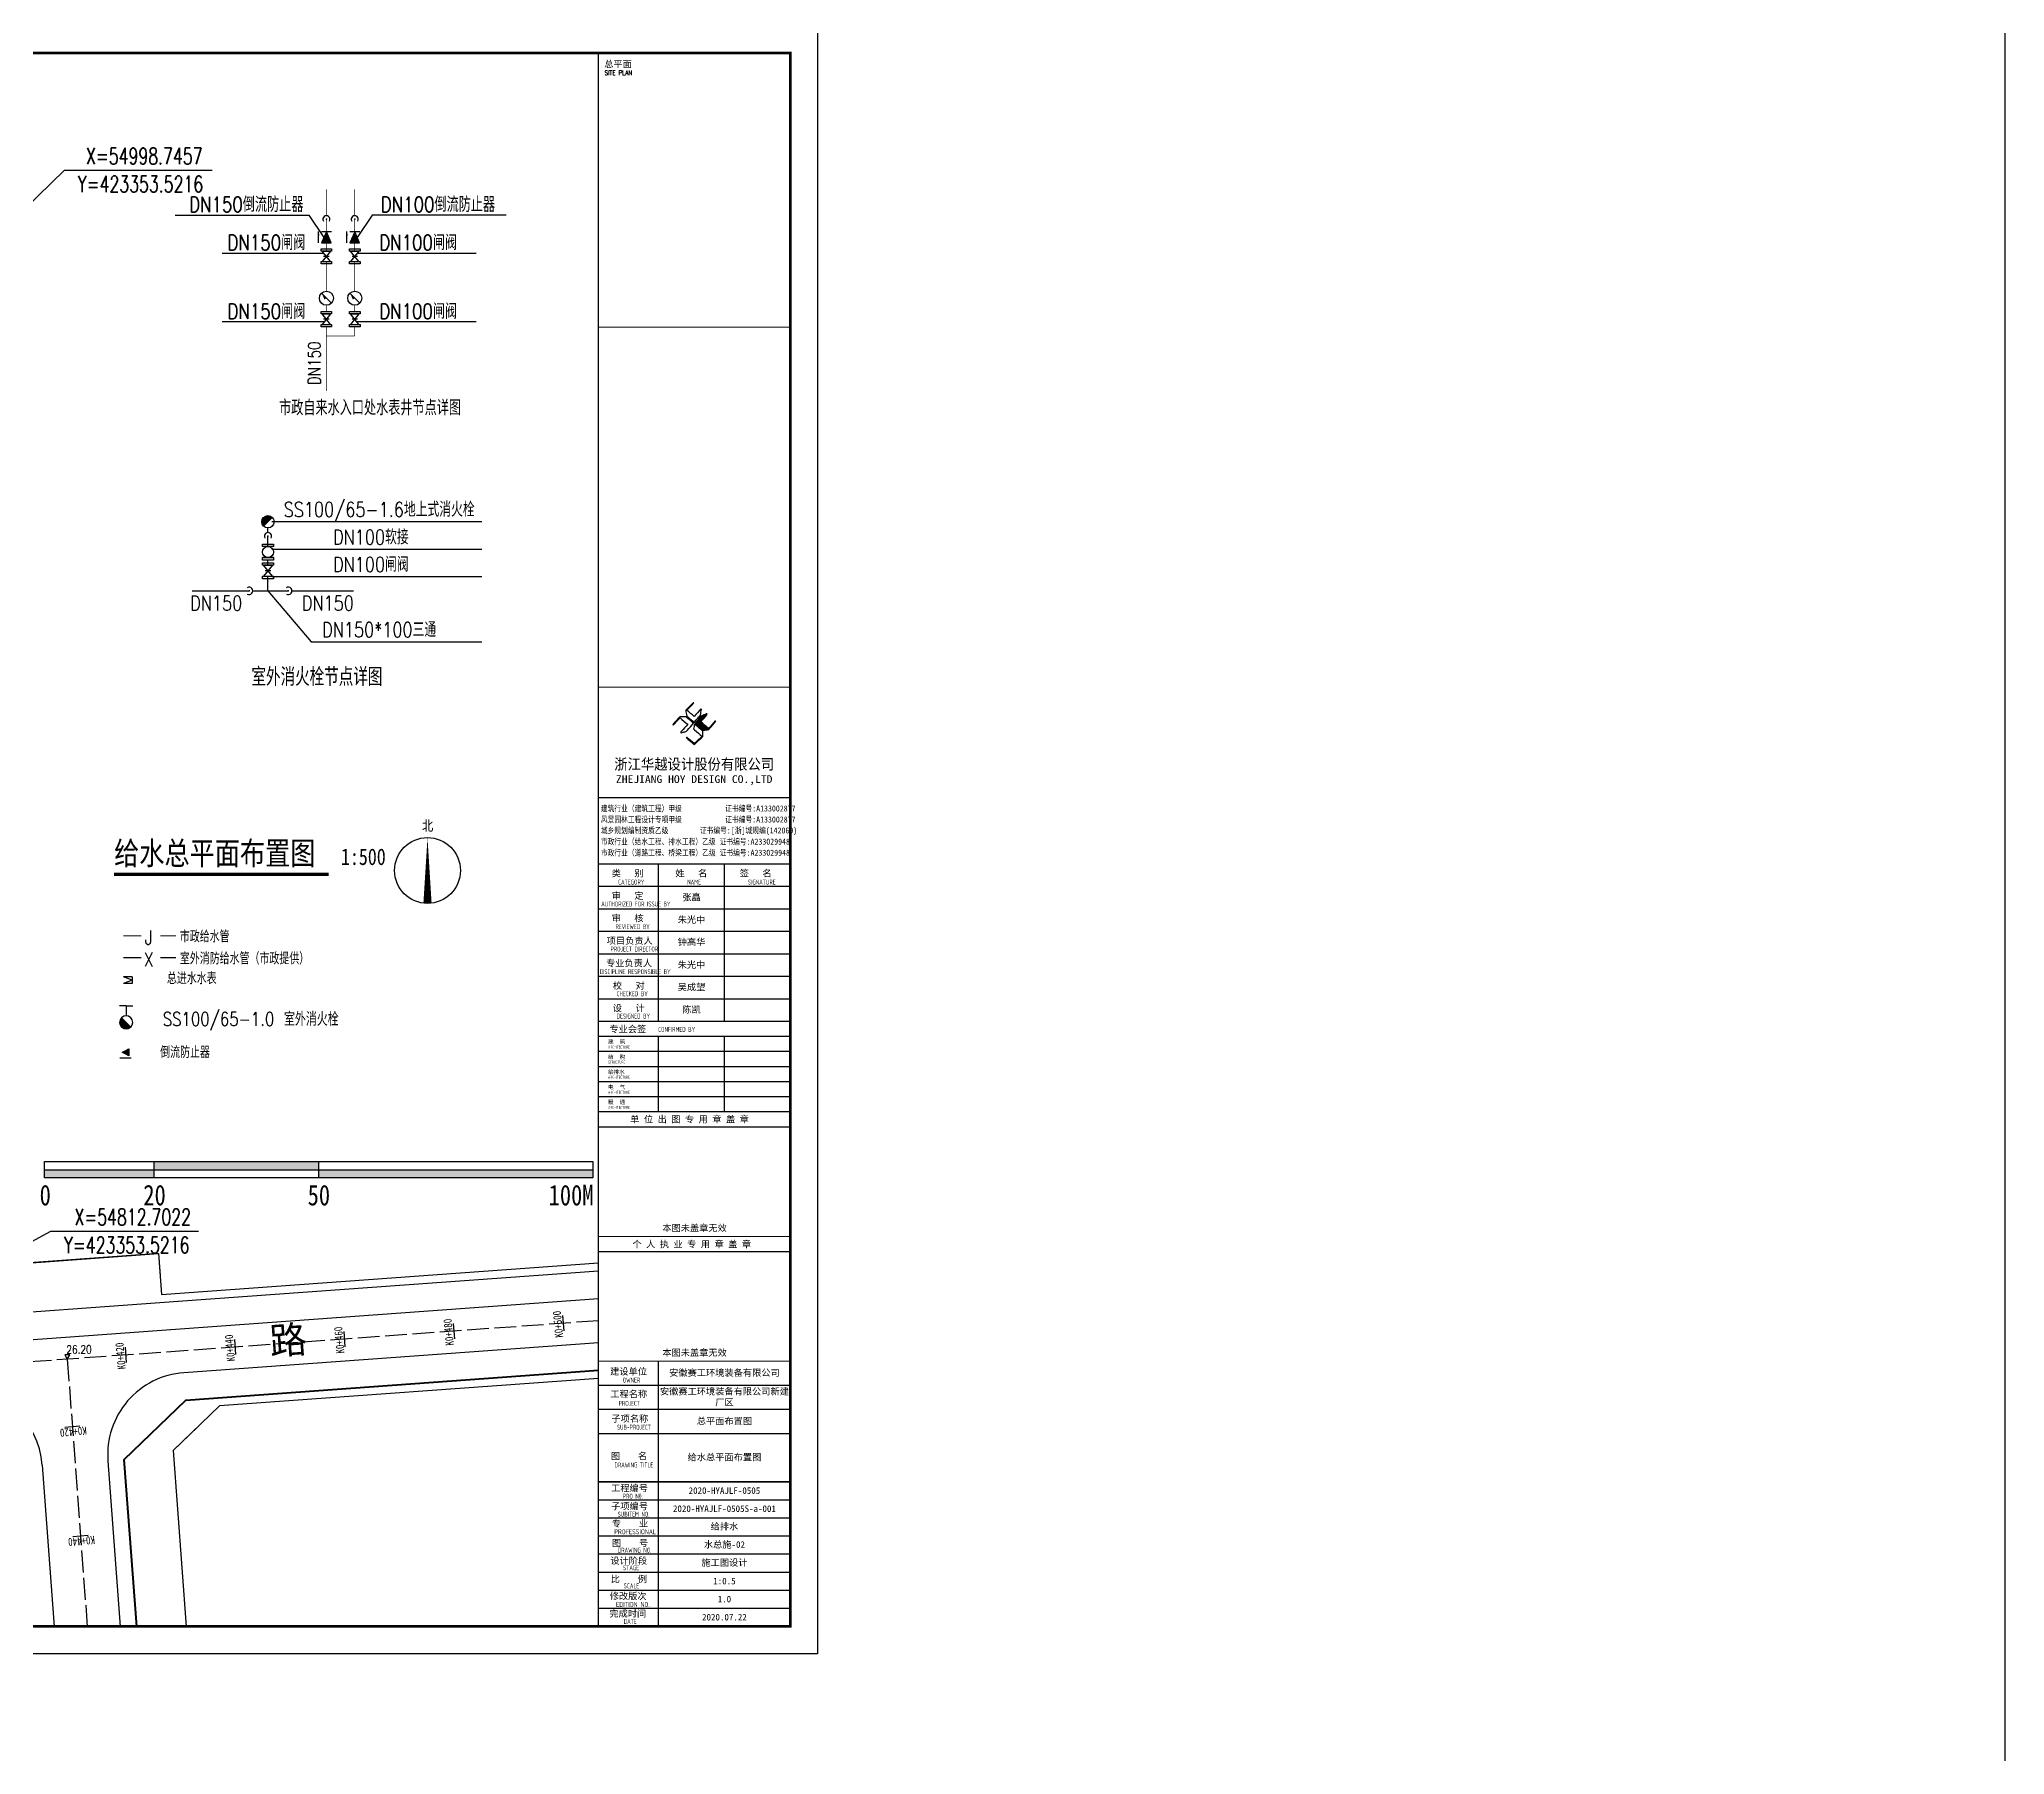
# Model space of a CAD drawing. Header units: millimetres. Extents: x 422266 to 846701, y 53777 to 109039.
# Drawn here: x 423363.2 to 423721.7, y 54723.6 to 55036.5 of the extents above; entities that cross this region are included whole.
import ezdxf
from ezdxf.enums import TextEntityAlignment as Align

# ---------------------------------------------------------------- set-up
doc = ezdxf.new("R2010")
doc.units = ezdxf.units.MM
doc.linetypes.add('CONTINOUS', pattern=[0])
doc.linetypes.add('X3', pattern=[5, 4, -1])
for name, color, linetype in [('0P-DIMENSION', 201, 'Continuous'), ('DIM_COOR', 171, 'Continuous'), ('DIM_SYMB', 171, 'Continuous'), ('DN_G', 4, 'Continuous'), ('EQ-室外', 32, 'Continuous'), ('GL_DIM', 3, 'Continuous'), ('PIPE-消防', 1, 'Continuous'), ('PIPE-给水', 3, 'Continuous'), ('PUB_TEXT', 7, 'Continuous'), ('PUB_TITLE', 4, 'Continuous'), ('TK', 4, 'Continuous'), ('TWT_TEXT', 7, 'Continuous'), ('VALVE_消防', 7, 'Continuous'), ('WP_F', 1, 'Continuous'), ('WP_F_PJ', 7, 'Continuous'), ('WP_G', 6, 'Continuous'), ('WP_G_PJ', 7, 'Continuous'), ('建设布局', 7, 'Continuous'), ('给水', 3, 'Continuous'), ('规划110kV线路', 255, 'Continuous'), ('路名', 7, 'Continuous'), ('道路网', 7, 'Continuous'), ('高程设计数据', 7, 'Continuous')]:
    doc.layers.add(name, color=color, linetype=linetype)
doc.styles.add('-宋体', font='', dxfattribs={"width": 0.8})
doc.styles.add('_HZTXT', font='TXT', dxfattribs={"width": 0.8, "bigfont": 'HZTXT'})
doc.styles.add('_TCH_DIM', font='SIMPLEX', dxfattribs={"bigfont": 'GBCBIG'})
doc.styles.add('_TWT_DIM', font='SIMPLEX', dxfattribs={"width": 0.8, "height": 3.5, "bigfont": 'HZTXT'})
doc.styles.add('DIM_FONT', font='SIMPLEX', dxfattribs={"width": 0.7, "bigfont": 'GBCBIG'})
doc.styles.add('HT', font='simhei.ttf', dxfattribs={"width": 0.8})
doc.styles.add('HZ', font='rs.shx', dxfattribs={"width": 0.8, "bigfont": 'hztxt.shx'})
doc.styles.add('ROMANS', font='ROMANS.shx', dxfattribs={"width": 0.8})
doc.styles.get("Standard").update_dxf_attribs({"font": 'txt', "bigfont": 'gbcbig.shx'})
doc.styles.add('TSSD_REIN', font='tssdeng.shx', dxfattribs={"width": 0.7, "bigfont": 'tssdchn.shx'})
doc.styles.add('图签宋体', font='', dxfattribs={"height": 300})
doc.styles.add('图签黑体', font='simhei.ttf', dxfattribs={"height": 550})
doc.styles.add('等线体', font='simhei.ttf')
doc.styles.get('-宋体').set_extended_font_data('SimSun')
doc.styles.get('图签宋体').set_extended_font_data('NSimSun')

# ---------------------------------------------------------------- blocks, each defined once
blk = doc.blocks.new('A$C7F6F64A1')
h = blk.add_hatch(color=256)
h.paths.add_polyline_path([(20.95, 7.35), (0.95, 7.35), (0.95, 5.85), (20.95, 5.85)])
h.paths.add_polyline_path([(50.95, 8.85), (20.95, 8.85), (20.95, 7.35), (50.95, 7.35)])
h.paths.add_polyline_path([(100.95, 7.35), (50.95, 7.35), (50.95, 5.85), (100.95, 5.85)])
for p, q in [((0.95, 5.85), (0.95, 8.85)), ((0.95, 7.35), (100.95, 7.35)), ((20.95, 5.85), (20.95, 8.85)), ((50.95, 5.85), (50.95, 8.85))]:
    blk.add_line(p, q)
blk.add_lwpolyline([(0.95, 8.85), (100.95, 8.85), (100.95, 5.85), (0.95, 5.85)], close=True)
at = {"layer": 'PUB_TEXT', "style": 'HT', "width": 0.8}
for s, height, p in [('0', 3.76, (0.04, 0.85)), ('20', 3.755, (18.96, 0.85)), ('50', 3.755, (48.93, 0.85)), ('100M', 3.755, (92.89, 0.85))]:
    blk.add_text(s, height=height, dxfattribs=at).set_placement(p)
blk = doc.blocks.new('$JIEG1')
at = {"color": 0, "linetype": 'Continuous'}
blk.add_arc((0, 0), 0.5, 59.6885, 300.3115, dxfattribs=at)
at = {"color": 0}
blk.add_point((0, 0), dxfattribs=at)
blk = doc.blocks.new('$FL')
for p, q in [((-0.5, -0.5), (-0.5, 0.5)), ((-0.5, 0.5), (0.5, 0.5)), ((0.5, 0.5), (0.5, -0.5)), ((0.5, -0.5), (-0.5, -0.5))]:
    blk.add_line(p, q)
blk = doc.blocks.new('$VA028_1')
for p, q in [((-0.49, -0.52), (-0.49, 0.48)), ((0.5, -0.52), (0.5, 0.48))]:
    blk.add_line(p, q)
blk.add_circle((0, 0), 0.5)
at = {"style": 'HZ', "width": 0.7, "flags": 1}
for tag in ['UNIT', 'WHAT', 'SPEC']:
    blk.add_attdef(tag, (0, 0), '', height=0.001, dxfattribs=at)
blk = doc.blocks.new('$VA003_1')
blk.add_line((0, -0.26), (0, 0.26))
blk.add_lwpolyline([(-0.5, 0.4), (-0.5, -0.4), (0.5, 0.4), (0.5, -0.4)], close=True)
at = {"width": 0.7, "flags": 1}
for tag in ['UNIT', 'WHAT', 'SPEC']:
    blk.add_attdef(tag, (0, 0), '', height=0.001, dxfattribs=at)
blk = doc.blocks.new('$QC001_2')
blk.add_line((-141, 59), (141, 341))
at = {"const_width": 200}
blk.add_lwpolyline([(71, 271, 0.668179), (-100, 200, 0.198912), (-71, 129, 1)], format="xyb", dxfattribs=at)
blk.add_circle((0, 200), 200)
at = {"style": 'HZ', "flags": 1}
for tag in ['UNIT', 'WHAT', 'SPEC']:
    blk.add_attdef(tag, (0, 0), '', height=0.0008, dxfattribs=at)
blk = doc.blocks.new('13124')
at = {"layer": 'DN_G', "elevation": 207178.02}
for points in [[(441606.53, 3384330.34), (441614.84, 3384330.34), (441650.9, 3384330.34)], [(441606.53, 3384324.5), (441614.84, 3384324.5), (441650.9, 3384324.5)], [(441606.53, 3384318.73), (441614.84, 3384318.73), (441650.9, 3384318.73)], [(441605.73, 3384315.73), (441614.84, 3384304.94), (441650.9, 3384304.94)]]:
    blk.add_lwpolyline(points, dxfattribs=at)
at = {"layer": 'WP_G'}
for p, q in [((441605.73, 3384328.05, 207178.02), (441605.73, 3384329.04, 207178.02)), ((441605.73, 3384325.09, 207178.02), (441605.73, 3384327.27, 207178.02)), ((441605.73, 3384321.13, 207178.02), (441605.73, 3384322.23, 207178.02)), ((441605.73, 3384315.73, 207178.02), (441605.73, 3384318.8, 207178.02)), ((441589.72, 3384315.73, 207178.02), (441601.76, 3384315.73, 207178.02)), ((441602.54, 3384315.73, 207178.02), (441605.73, 3384315.73, 207178.02)), ((441605.73, 3384315.73, 207178.02), (441610.02, 3384315.73, 207178.02)), ((441610.8, 3384315.73, 207178.02), (441623.77, 3384315.73, 207178.02))]:
    blk.add_line(p, q, dxfattribs=at)
at = {"layer": 'WP_F_PJ', "xscale": 0.006481481567844749, "yscale": 0.006481481567844749, "zscale": 0.006481481567844749}
blk.add_blockref('$QC001_2', (441605.73, 3384329.04, 207178.02), dxfattribs=at)
at = {"layer": 'WP_G', "color": 7}
for p, xscale, yscale, zscale, rotation in [((441605.73, 3384327.27, 207178.02), 1.555555555852233, 1.555555555852233, 1.555555555852233, 270), ((441601.76, 3384315.73, 207178.02), 1.555555555518642, 1.555555555518642, 1.555555555518642, 180), ((441610.02, 3384315.73, 207178.02), 1.555555555518642, 1.555555555518642, 1.555555555518642, 180)]:
    blk.add_blockref('$JIEG1', p, dxfattribs=dict(at, xscale=xscale, yscale=yscale, zscale=zscale, rotation=rotation))
at = {"layer": 'WP_G_PJ', "yscale": 2.333333333333345}
for name, p, xscale, zscale, rotation in [('$FL', (441605.73, 3384325.34, 207178.02), 0.5185185192108155, 0.5185185192108155, 90), ('$VA028_1', (441605.73, 3384323.92, 207178.02), 2.333333333333345, 2.333333333333345, 90), ('$FL', (441605.73, 3384322.49, 207178.02), 0.5185185192108155, 0.5185185192108155, 270), ('$FL', (441605.73, 3384321.39, 207178.02), 0.5185185192108155, 0.5185185192108155, 90), ('$VA003_1', (441605.73, 3384319.97, 207178.02), 2.333333333333345, 2.333333333333345, 90), ('$FL', (441605.73, 3384318.54, 207178.02), 0.5185185192108155, 0.5185185192108155, 270)]:
    blk.add_blockref(name, p, dxfattribs=dict(at, xscale=xscale, zscale=zscale, rotation=rotation))
at = {"layer": 'DN_G', "style": '_HZTXT', "width": 0.8}
for s, height, p in [('SS100/65-1.6地上式消火栓', 3.1111, (441629.2, 3384331.37, 207178.02)), ('DN100软接', 3.111, (441627.44, 3384325.53, 207178.02)), ('DN100闸阀', 3.111, (441627.44, 3384319.76, 207178.02)), ('DN150*100三通', 3.1111, (441629.2, 3384305.98, 207178.02))]:
    blk.add_text(s, height=height, dxfattribs=at).set_placement(p, align=Align.CENTER)
for p in [(441594.81, 3384313.14, 207178.02), (441618.36, 3384313.14, 207178.02)]:
    blk.add_text('DN150', height=3.111, dxfattribs=at).set_placement(p, align=Align.MIDDLE)
at = {"layer": 'TWT_TEXT', "linetype": 'Continuous', "style": '_TWT_DIM', "width": 0.8}
blk.add_text('室外消火栓节点详图', height=3.84, dxfattribs=at).set_placement((441602.24, 3384295.65, 207385.41))
blk = doc.blocks.new('$QC035_1')
blk.add_line((-93, -93), (93, 93))
blk.add_lwpolyline([(93, 93, 0, 50, 0), (-13, 22, 50, 50, 0)], format="xyseb")
blk.add_circle((0, 0), 150)
at = {"style": 'HZ', "flags": 1}
for tag in ['UNIT', 'WHAT', 'SPEC']:
    blk.add_attdef(tag, (0, 0), '', height=0.001, dxfattribs=at)
blk = doc.blocks.new('$VALVE$00000656')
for p, q in [((-113, 110), (-113, -100)), ((118, -164), (-119, -164))]:
    blk.add_line(p, q)
blk.add_lwpolyline([(119, 5, 203, 0, 0), (-113, 5, 0, 0, 0)], format="xyseb")
blk.add_lwpolyline([(119, 107), (-113, 5), (119, -97)], close=True)
for p in [(-113, 5), (119, 5)]:
    blk.add_point(p)
blk.add_solid([(-44, -164), (-44, -139), (-119, -164)])
blk = doc.blocks.new('131445')
at = {"linetype": 'Continuous', "ltscale": 2000}
for p, q in [((441693.64, 3384340.15, 207178.02), (441697.44, 3384334.55)), ((441709.65, 3384340.15, 207178.02), (441705.85, 3384334.55))]:
    blk.add_line(p, q, dxfattribs=at)
at = {"layer": 'DN_G', "elevation": 207178.02}
for points in [[(441659.71, 3384340.15), (441693.64, 3384340.15)], [(441743.59, 3384340.15), (441709.65, 3384340.15)], [(441697.51, 3384330.5), (441671.63, 3384330.5)], [(441735.96, 3384330.5), (441705.85, 3384330.5)], [(441697.51, 3384313.17), (441671.63, 3384313.17)], [(441735.96, 3384313.17), (441705.79, 3384313.17)]]:
    blk.add_lwpolyline(points, dxfattribs=at)
at = {"layer": 'PIPE-消防', "linetype": 'Continuous', "ltscale": 10, "const_width": 0.175}
for points in [[(441698.05, 3384340.04), (441698.05, 3384346.73)], [(441705.24, 3384340.04), (441705.24, 3384346.73)], [(441698.05, 3384336.01), (441698.05, 3384339.15)], [(441705.24, 3384331.08), (441705.24, 3384339.15)], [(441698.05, 3384331.08), (441698.05, 3384333.16)], [(441698.05, 3384320.92), (441698.05, 3384328.41)], [(441705.24, 3384320.92), (441705.24, 3384328.41)], [(441698.05, 3384315.77), (441698.05, 3384317.37)], [(441705.24, 3384315.77), (441705.24, 3384317.37)], [(441698.05, 3384295.62), (441698.05, 3384311.92)], [(441705.24, 3384309.55), (441698.05, 3384309.55)], [(441705.24, 3384309.55), (441705.24, 3384311.92)]]:
    blk.add_lwpolyline(points, dxfattribs=at)
at = {"layer": 'VALVE_消防', "linetype": 'Continuous', "xscale": 0.012, "yscale": 0.012, "zscale": 0.012, "rotation": 270}
for p in [(441697.99, 3384334.58), (441705.18, 3384334.58)]:
    blk.add_blockref('$VALVE$00000656', p, dxfattribs=at)
at = {"layer": 'WP_F', "color": 7, "xscale": 1.777777778116862, "yscale": 1.777777778116862, "zscale": 1.777777778116862, "rotation": 270}
for p in [(441698.05, 3384339.15, 207178.02), (441705.24, 3384339.15, 207178.02)]:
    blk.add_blockref('$JIEG1', p, dxfattribs=at)
at = {"layer": 'WP_F_PJ', "yscale": 2.666666666666667}
for name, p, xscale, zscale, rotation in [('$FL', (441698.05, 3384331.38, 207178.02), 0.5925925933837891, 0.5925925933837891, 89.99999999999999), ('$VA003_1', (441698.05, 3384329.75, 207178.02), 2.666666666666667, 2.666666666666667, 89.99999999999999), ('$FL', (441705.24, 3384331.38, 207178.02), 0.5925925933837891, 0.5925925933837891, 89.99999999999999), ('$VA003_1', (441705.24, 3384329.75, 207178.02), 2.666666666666667, 2.666666666666667, 89.99999999999999), ('$FL', (441698.05, 3384328.12, 207178.02), 0.5925925933837891, 0.5925925933837891, 270), ('$FL', (441705.24, 3384328.12, 207178.02), 0.5925925933837891, 0.5925925933837891, 270), ('$FL', (441698.05, 3384315.48, 207178.02), 0.5925925933837891, 0.5925925933837891, 89.99999999999999), ('$VA003_1', (441698.05, 3384313.85, 207178.02), 2.666666666666667, 2.666666666666667, 89.99999999999999), ('$FL', (441705.24, 3384315.48, 207178.02), 0.5925925933837891, 0.5925925933837891, 89.99999999999999), ('$VA003_1', (441705.24, 3384313.85, 207178.02), 2.666666666666667, 2.666666666666667, 89.99999999999999), ('$FL', (441698.05, 3384312.22, 207178.02), 0.5925925933837891, 0.5925925933837891, 270), ('$FL', (441705.24, 3384312.22, 207178.02), 0.5925925933837891, 0.5925925933837891, 270)]:
    blk.add_blockref(name, p, dxfattribs=dict(at, xscale=xscale, zscale=zscale, rotation=rotation))
at = {"layer": 'WP_G_PJ', "xscale": 0.01185185038248698, "yscale": 0.01185185038248698, "zscale": 0.01185185038248698, "rotation": 89.99999999999999}
for p in [(441698.05, 3384319.14, 207178.02), (441705.24, 3384319.14, 207178.02)]:
    blk.add_blockref('$QC035_1', p, dxfattribs=at)
at = {"layer": 'DN_G', "style": '_HZTXT', "width": 0.8}
blk.add_text('DN150', height=3.111, rotation=90, dxfattribs=at).set_placement((441695, 3384302.67, 207178.02), align=Align.MIDDLE)
at = {"layer": 'TWT_TEXT', "linetype": 'Continuous', "style": '_TWT_DIM', "width": 0.8}
for s, p in [('DN150倒流防止器', (441677.77, 3384340.97, 207178.02)), ('DN100倒流防止器', (441726.32, 3384340.97, 207178.02)), ('DN150闸阀', (441682.87, 3384331.32, 207178.02)), ('DN100闸阀', (441721.31, 3384331.32, 207178.02)), ('DN150闸阀', (441682.87, 3384313.9, 207178.02)), ('DN100闸阀', (441721.31, 3384313.9, 207178.02))]:
    blk.add_text(s, height=3.84, dxfattribs=at).set_placement(p, align=Align.CENTER)
blk.add_text('市政自来水入口处水表井节点详图', height=3.84, dxfattribs=at).set_placement((441686.07, 3384289.49, 207385.41))
blk = doc.blocks.new('$TwtSys$00000317')
blk.add_hatch(color=256).paths.add_polyline_path([(-92, 92, 1), (92, -92)])
for p, q in [((0, 331), (-130, 331)), ((92, -92), (-92, 92)), ((0, 331), (0, 131)), ((0, 331), (130, 331))]:
    blk.add_line(p, q)
for start, end in [(135, 315), (315, 135)]:
    blk.add_arc((0, 0), 131, start, end)
blk = doc.blocks.new('A$C053D6479')
at = {"layer": 'PUB_TITLE'}
h = blk.add_hatch(color=256, dxfattribs=at)
h.dxf.hatch_style = 1
edge = h.paths.add_edge_path()
edge.add_spline(control_points=[(1310, 579), (1216, 662), (1118, 742), (1026, 827)], knot_values=[14, 14, 14, 14, 15, 15, 15, 15], degree=3, periodic=0)
edge.add_spline(control_points=[(1026, 827), (1105, 920), (1188, 1008), (1266, 1102)], knot_values=[13, 13, 13, 13, 14, 14, 14, 14], degree=3, periodic=0)
edge.add_spline(control_points=[(1266, 1102), (1258, 1111), (1249, 1119), (1239, 1116)], knot_values=[12, 12, 12, 12, 13, 13, 13, 13], degree=3, periodic=0)
edge.add_spline(control_points=[(1239, 1116), (1210, 1107), (1179, 1092), (1144, 1077)], knot_values=[11, 11, 11, 11, 12, 12, 12, 12], degree=3, periodic=0)
edge.add_spline(control_points=[(1144, 1077), (1109, 1063), (1069, 1053), (1047, 1038)], knot_values=[10, 10, 10, 10, 11, 11, 11, 11], degree=3, periodic=0)
edge.add_spline(control_points=[(1047, 1038), (1028, 1026), (1007, 992), (991, 972)], knot_values=[9, 9, 9, 9, 10, 10, 10, 10], degree=3, periodic=0)
edge.add_spline(control_points=[(991, 972), (942, 913), (899, 868), (849, 810)], knot_values=[8, 8, 8, 8, 9, 9, 9, 9], degree=3, periodic=0)
edge.add_spline(control_points=[(849, 810), (842, 801), (822, 776), (822, 775)], knot_values=[7, 7, 7, 7, 8, 8, 8, 8], degree=3, periodic=0)
edge.add_spline(control_points=[(822, 775), (823, 771), (848, 752), (859, 744)], knot_values=[6, 6, 6, 6, 7, 7, 7, 7], degree=3, periodic=0)
edge.add_spline(control_points=[(859, 744), (949, 670), (1035, 592), (1122, 521)], knot_values=[5, 5, 5, 5, 6, 6, 6, 6], degree=3, periodic=0)
edge.add_spline(control_points=[(1122, 521), (1153, 527), (1185, 530), (1217, 533)], knot_values=[4, 4, 4, 4, 5, 5, 5, 5], degree=3, periodic=0)
edge.add_spline(control_points=[(1217, 533), (1246, 535), (1293, 532), (1316, 542)], knot_values=[3, 3, 3, 3, 4, 4, 4, 4], degree=3, periodic=0)
edge.add_spline(control_points=[(1316, 542), (1327, 547), (1338, 565), (1349, 579)], knot_values=[2, 2, 2, 2, 3, 3, 3, 3], degree=3, periodic=0)
edge.add_spline(control_points=[(1349, 579), (1423, 670), (1507, 759), (1572, 848)], knot_values=[1, 1, 1, 1, 2, 2, 2, 2], degree=3, periodic=0)
edge.add_spline(control_points=[(1572, 848), (1564, 852), (1561, 861), (1551, 862)], knot_values=[0, 0, 0, 0, 1, 1, 1, 1], degree=3, periodic=0)
edge.add_spline(control_points=[(1551, 862), (1469, 769), (1393, 671), (1310, 579)], knot_values=[15, 15, 15, 15, 16, 16, 16, 16], degree=3, periodic=0)
at = {"layer": 'TK'}
for points, knots in [([(1031, 1298), (1066, 1286), (1054, 1262), (1045, 1224), (1036, 1188), (1031, 1158), (1024, 1121), (1020, 1104), (1017, 1085), (1012, 1071), (1004, 1052), (976, 1026), (956, 1003), (906, 946), (866, 899), (814, 839), (806, 829), (789, 806), (787, 806), (777, 804), (728, 856), (719, 864), (651, 922), (580, 978), (514, 1036), (509, 1106), (488, 1176), (479, 1247), (570, 1343), (663, 1436), (758, 1526), (764, 1523), (768, 1518), (774, 1515), (693, 1422), (599, 1343), (520, 1249), (607, 1171), (698, 1096), (789, 1021), (874, 1109), (950, 1206), (1031, 1298)], [0, 0, 0, 0, 1, 1, 1, 2, 2, 2, 3, 3, 3, 4, 4, 4, 5, 5, 5, 6, 6, 6, 7, 7, 7, 8, 8, 8, 9, 9, 9, 10, 10, 10, 11, 11, 11, 12, 12, 12, 13, 13, 13, 14, 14, 14, 14]), ([(555, 949), (624, 891), (699, 833), (760, 773), (689, 691), (614, 604), (539, 517), (529, 505), (516, 487), (506, 482), (492, 475), (469, 472), (452, 467), (416, 456), (383, 448), (342, 438), (323, 433), (297, 422), (293, 440), (291, 452), (313, 470), (322, 480), (400, 566), (477, 652), (553, 736), (460, 815), (366, 894), (270, 970), (183, 883), (101, 791), (16, 703), (-18, 714), (9, 735), (28, 755), (103, 838), (192, 930), (266, 1005), (319, 1009), (387, 1005), (442, 1007), (456, 1008), (472, 1011), (485, 1007), (507, 1000), (534, 967), (555, 949)], [0, 0, 0, 0, 1, 1, 1, 2, 2, 2, 3, 3, 3, 4, 4, 4, 5, 5, 5, 6, 6, 6, 7, 7, 7, 8, 8, 8, 9, 9, 9, 10, 10, 10, 11, 11, 11, 12, 12, 12, 13, 13, 13, 14, 14, 14, 15, 15, 15, 15]), ([(1097, 490), (1100, 425), (1106, 361), (1107, 294), (1018, 207), (925, 121), (830, 33), (818, 21), (800, 0), (787, 0), (768, -1), (725, 49), (712, 60), (662, 103), (616, 143), (568, 186), (545, 207), (518, 224), (499, 250), (501, 259), (511, 261), (516, 267), (609, 192), (696, 111), (785, 33), (883, 118), (977, 208), (1070, 298), (992, 373), (892, 456), (803, 534), (791, 544), (768, 561), (766, 569), (761, 588), (776, 634), (780, 655), (785, 690), (788, 721), (795, 746), (897, 661), (998, 576), (1097, 490)], [0, 0, 0, 0, 1, 1, 1, 2, 2, 2, 3, 3, 3, 4, 4, 4, 5, 5, 5, 6, 6, 6, 7, 7, 7, 8, 8, 8, 9, 9, 9, 10, 10, 10, 11, 11, 11, 12, 12, 12, 13, 13, 13, 14, 14, 14, 14]), ([(1551, 862), (1561, 861), (1564, 852), (1572, 848), (1507, 759), (1423, 670), (1349, 579), (1338, 565), (1327, 547), (1316, 542), (1293, 532), (1246, 535), (1217, 533), (1185, 530), (1153, 527), (1122, 521), (1035, 592), (949, 670), (859, 744), (848, 752), (823, 771), (822, 775), (822, 776), (842, 801), (849, 810), (899, 868), (942, 913), (991, 972), (1007, 992), (1028, 1026), (1047, 1038), (1069, 1053), (1109, 1063), (1144, 1077), (1179, 1092), (1210, 1107), (1239, 1116), (1249, 1119), (1258, 1111), (1266, 1102), (1188, 1008), (1105, 920), (1026, 827), (1118, 742), (1216, 662), (1310, 579), (1393, 671), (1469, 769), (1551, 862)], [0, 0, 0, 0, 1, 1, 1, 2, 2, 2, 3, 3, 3, 4, 4, 4, 5, 5, 5, 6, 6, 6, 7, 7, 7, 8, 8, 8, 9, 9, 9, 10, 10, 10, 11, 11, 11, 12, 12, 12, 13, 13, 13, 14, 14, 14, 15, 15, 15, 16, 16, 16, 16])]:
    blk.add_open_spline(points, degree=3, knots=knots, dxfattribs=at)
blk = doc.blocks.new('GeYuanFrame_26487070', base_point=(20.09, 4.53))
at = {"layer": 'PUB_TITLE'}
for points in [[(803.09, 235.33), (803.09, 292.73)], [(827.09, 235.33), (827.09, 292.73)], [(803.09, 202.33), (803.09, 229.83)], [(827.09, 202.33), (827.09, 229.83)], [(803.09, 14.53), (803.09, 111.33)]]:
    blk.add_lwpolyline(points, dxfattribs=at)
at = {"layer": 'TK'}
for p, q in [((781.09, 316.93), (851.09, 316.93)), ((781.09, 284.53), (851.09, 284.53)), ((781.09, 276.33), (851.09, 276.33)), ((781.09, 268.13), (851.09, 268.13)), ((781.09, 259.93), (851.09, 259.93)), ((781.09, 251.73), (851.09, 251.73)), ((781.09, 243.53), (851.09, 243.53)), ((781.09, 235.33), (851.09, 235.33)), ((781.09, 235.33), (851.09, 235.33)), ((781.09, 102.53), (851.09, 102.53)), ((781.09, 93.73), (851.09, 93.73)), ((781.09, 84.93), (803.09, 84.93)), ((781.09, 84.93), (851.09, 84.93)), ((781.09, 67.37), (851.09, 67.37)), ((781.09, 67.33), (851.09, 67.33)), ((781.09, 60.77), (851.09, 60.77)), ((781.09, 54.17), (851.09, 54.17)), ((781.09, 47.57), (851.09, 47.57)), ((781.09, 40.97), (851.09, 40.97)), ((781.09, 34.37), (851.09, 34.37)), ((781.09, 27.77), (851.09, 27.77)), ((781.09, 21.17), (851.09, 21.17)), ((781.09, 14.53), (851.09, 14.53))]:
    blk.add_line(p, q, dxfattribs=at)
blk.add_lwpolyline([(20.09, 4.53), (20.09, 598.53), (861.09, 598.53), (861.09, 4.53)], close=True, dxfattribs=at)
at = {"layer": 'TK', "const_width": 1}
blk.add_lwpolyline([(45.09, 588.53), (851.09, 588.53), (851.09, 14.53), (45.09, 14.53)], close=True, dxfattribs=at)
at = {"layer": 'TK'}
for points, const_width in [([(781.09, 588.53), (781.09, 14.53)], 0.4), ([(781.09, 488.5), (851.09, 488.5)], 0.35), ([(781.09, 357.14), (851.09, 357.14)], 0.35), ([(781.09, 292.73), (851.09, 292.73)], 0.35), ([(781.09, 292.73), (851.09, 292.73)], 0.35), ([(781.09, 235.33), (851.09, 235.33)], 0.35), ([(781.09, 202.33), (851.09, 202.33)], 0.35), ([(781.09, 156.83), (851.09, 156.83)], 0.35), ([(781.09, 111.33), (851.09, 111.33)], 0.35), ([(781.09, 67.37), (851.09, 67.37)], 0.35)]:
    blk.add_lwpolyline(points, dxfattribs=dict(at, const_width=const_width))
for points in [[(781.09, 292.73), (851.09, 292.73)], [(781.09, 235.33), (851.09, 235.33)], [(781.09, 229.83), (851.09, 229.83)], [(781.09, 224.33), (851.09, 224.33)], [(781.09, 218.83), (851.09, 218.83)], [(781.09, 213.33), (851.09, 213.33)], [(781.09, 207.83), (851.09, 207.83)], [(781.09, 202.33), (851.09, 202.33)], [(781.09, 196.83), (851.09, 196.83)], [(781.09, 151.33), (851.09, 151.33)]]:
    blk.add_lwpolyline(points, dxfattribs=at)
at = {"layer": 'PUB_TITLE', "xscale": 0.01000000000021828, "yscale": 0.01000000000021828, "zscale": 0.01}
blk.add_blockref('A$C053D6479', (808.19, 336.27), dxfattribs=at)
at = {"layer": 'TK', "style": '图签宋体'}
for s, height, p in [('总平面', 2.4, (783.23, 583.28)), ('类   别', 2.4, (785.97, 288.09)), ('姓   名', 2.4, (809.2, 288.09)), ('签   名', 2.4, (832.68, 288.09)), ('审   定', 2.4, (785.97, 279.89)), ('审   核', 2.4, (785.97, 271.69)), ('项目负责人', 2.4, (784.13, 263.49)), ('专业负责人', 2.4, (783.89, 255.29)), ('校   对', 2.4, (786.38, 247.09)), ('设   计', 2.4, (786.36, 238.89)), ('专业会签', 2.4, (785.12, 231.24)), ('结  构', 1.44, (784.61, 221.61)), ('建  筑', 1.44, (784.61, 227.11)), ('给排水', 1.44, (784.61, 216.11)), ('电  气', 1.44, (784.61, 210.61)), ('暖  通', 1.44, (784.61, 205.11)), ('单 位 出 图 专 用 章 盖 章', 2.4, (792.72, 198.35)), ('本图未盖章无效', 2.4, (804.43, 158.7)), ('个 人 执 业 专 用 章 盖 章', 2.4, (793.52, 152.77)), ('本图未盖章无效', 2.4, (804.43, 113.2)), ('建设单位', 2.4, (785.39, 106.33)), ('工程名称', 2.4, (785.47, 98.12)), ('子项名称', 2.4, (785.85, 89.14)), ('图    名', 2.4, (785.63, 75.5)), ('工程编号', 2.4, (785.77, 63.77)), ('子项编号', 2.4, (785.77, 57.19)), ('专    业', 2.4, (786.01, 50.88)), ('图    号', 2.4, (786.02, 43.77)), ('设计阶段', 2.4, (785.45, 37.32)), ('比    例', 2.4, (785.59, 30.63)), ('修改版次', 2.4, (785.24, 24.41)), ('完成时间', 2.4, (785.11, 18.02))]:
    blk.add_text(s, height=height, dxfattribs=at).set_placement(p)
at = {"layer": 'TK'}
for s, height, style, width, p in [('SITE PLAN', 1.697, 'ROMANS', 0.76, (783.35, 580.49)), ('建筑行业（建筑工程）甲级           证书编号:A133002877', 2.2, '-宋体', 0.8, (782, 311.83)), ('风景园林工程设计专项甲级           证书编号:A133002877', 2.2, '-宋体', 0.8, (782, 307.81)), ('城乡规划编制资质乙级        证书编号:[浙]城规编(142069)', 2.2, '-宋体', 0.8, (782, 303.82)), ('市政行业（给水工程、排水工程）乙级 证书编号:A233029948', 2.2, '-宋体', 0.8, (782, 299.74)), ('市政行业（道路工程、桥梁工程）乙级 证书编号:A233029948', 2.2, '-宋体', 0.8, (782, 295.69)), ('CATEGORY', 1.8, 'TSSD_REIN', 0.7, (788.32, 285.17)), ('NAME', 1.8, 'TSSD_REIN', 0.7, (813.51, 285.17)), ('SIGNATURE', 1.8, 'TSSD_REIN', 0.7, (835.66, 285.17)), ('AUTHORIZED FOR ISSUE BY', 1.8, 'TSSD_REIN', 0.7, (782.12, 277.17)), ('REVIEWED BY', 1.8, 'TSSD_REIN', 0.7, (787.36, 268.91)), ('PROJECT DIRECTOR', 1.8, 'TSSD_REIN', 0.7, (785.55, 260.74)), ('DISCIPLINE RESPONSIBLE BY', 1.8, 'TSSD_REIN', 0.7, (781.57, 252.48)), ('CHECKED BY', 1.8, 'TSSD_REIN', 0.7, (787.75, 244.44)), ('DESIGNED BY', 1.8, 'TSSD_REIN', 0.7, (787.76, 236.27)), ('CONFIRMED BY', 1.8, 'TSSD_REIN', 0.7, (802.94, 231.42)), ('ARCHITECTURE', 1.08, 'TSSD_REIN', 0.7, (784.65, 225.34)), ('STRUCTURE', 1.08, 'TSSD_REIN', 0.7, (784.65, 219.84)), ('ARCHITECTURE', 1.08, 'TSSD_REIN', 0.7, (784.65, 214.34)), ('ARCHITECTURE', 1.08, 'TSSD_REIN', 0.7, (784.65, 208.84)), ('ARCHITECTURE', 1.08, 'TSSD_REIN', 0.7, (784.65, 203.34)), ('OWNER', 1.8, 'TSSD_REIN', 0.7, (789.98, 103.48)), ('PROJECT', 1.8, 'TSSD_REIN', 0.7, (788.52, 95.02)), ('SUB-PROJECT', 1.8, 'TSSD_REIN', 0.7, (787.86, 86.3)), ('DRAWING TITLE', 1.8, 'TSSD_REIN', 0.7, (786.97, 72.53)), ('PRO N0.', 1.8, 'TSSD_REIN', 0.7, (790.01, 61.15)), ('SUBITEM NO.', 1.8, 'TSSD_REIN', 0.7, (788.15, 54.58)), ('PROFESSIONAL', 1.8, 'TSSD_REIN', 0.8, (786.88, 48.15)), ('DRAWING NO.', 1.8, 'TSSD_REIN', 0.7, (788.19, 41.45)), ('STAGE', 1.8, 'TSSD_REIN', 0.7, (790.09, 35.03)), ('SCALE', 1.8, 'TSSD_REIN', 0.7, (790.38, 28.42)), ('EDITION NO.', 1.8, 'TSSD_REIN', 0.8, (787.53, 21.64)), ('DATE', 1.8, 'TSSD_REIN', 0.7, (790.33, 15.45))]:
    blk.add_text(s, height=height, dxfattribs=dict(at, style=style, width=width)).set_placement(p)
for s, height, style, width, p in [('浙江华越设计股份有限公司', 3.96, 'HT', 0.9, (816.07, 329.16)), ('ZHEJIANG HOY DESIGN CO.,LTD', 2.8, '图签黑体', 1.11, (816.06, 323.29))]:
    blk.add_text(s, height=height, dxfattribs=dict(at, style=style, width=width)).set_placement(p, align=Align.MIDDLE)
at = {"layer": 'TK', "char_height": 2.4, "attachment_point": 5, "style": '图签宋体'}
for s, insert, width in [('张矗', (815.09, 280.4), 24), ('朱光中', (815.09, 272.23), 24), ('钟高华', (815.09, 264.03), 24), ('朱光中', (815.09, 255.76), 24), ('吴成望', (815.09, 247.63), 24), ('陈凯', (815.09, 239.43), 24), ('安徽赛工环境装备有限公司', (827.09, 106.93), 48), ('安徽赛工环境装备有限公司新建厂区', (827.09, 98.13), 48), ('总平面布置图', (827.09, 89.33), 48), ('给水总平面布置图', (827.09, 76.13), 48), ('2020-HYAJLF-0505', (827.09, 64.07), 48), ('2020-HYAJLF-0505S-a-001', (827.09, 57.47), 48), ('给排水', (827.09, 50.87), 48), ('水总施-02', (827.09, 44.27), 48), ('施工图设计', (827.09, 37.67), 48), ('1:0.5', (827.09, 31.07), 48), ('1.0', (827.09, 24.47), 48), ('2020.07.22', (827.09, 17.88), 48)]:
    blk.add_mtext(s, dxfattribs=dict(at, insert=insert, width=width))

msp = doc.modelspace()

# ---------------------------------------------------------------- hatches: boundary and pattern name
h = msp.add_hatch(color=256)
h.dxf.hatch_style = 1
h.paths.add_polyline_path([(423378.3, 54851.7), (423379.54, 54851.08), (423379.54, 54852.32)])

# ---------------------------------------------------------------- linework, layer by layer
at = {"color": 2}
msp.add_lwpolyline([(422791.06, 55416.88), (423721.68, 55416.88), (423721.68, 54299.62), (422791.06, 54299.62)], close=True, dxfattribs=at)
at = {"layer": '0P-DIMENSION'}
for p, q in [((423380.14, 54865.48), (423378.52, 54865.48)), ((423380.14, 54864.87), (423378.52, 54865.48)), ((423380.14, 54864.87), (423378.52, 54864.26)), ((423380.14, 54864.26), (423378.52, 54864.26)), ((423380.14, 54865.48), (423380.14, 54864.26))]:
    msp.add_line(p, q, dxfattribs=at)
msp.add_solid([(423380.14, 54864.87), (423378.52, 54864.26), (423378.52, 54865.48), (423380.14, 54864.87)], dxfattribs=at)
at = {"layer": 'DIM_COOR', "color": 3}
for p, q in [((423353.52, 54998.75), (423367.78, 55012.59)), ((423367.78, 55012.59), (423394.73, 55012.59)), ((423353.52, 54812.7), (423365.27, 54819.07)), ((423365.27, 54819.07), (423392.22, 54819.07))]:
    msp.add_line(p, q, dxfattribs=at)
at = {"layer": 'DIM_SYMB'}
msp.add_lwpolyline([(423434, 54878.86, 1.5, 0, 0), (423434, 54890.86, 0, 0, 0)], format="xyseb", dxfattribs=at)
at = {"layer": 'DIM_SYMB', "const_width": 0.56}
msp.add_lwpolyline([(423376.84, 54884.16), (423415.97, 54884.16)], dxfattribs=at)
at = {"layer": 'DIM_SYMB'}
msp.add_circle((423434, 54884.86), 6, dxfattribs=at)
at = {"layer": 'PIPE-给水', "const_width": 0.194}
for points in [[(423378.54, 54872.97), (423381.79, 54872.97)], [(423385.24, 54872.97), (423388.11, 54872.96)], [(423378.54, 54868.97), (423381.79, 54868.97)], [(423385.24, 54868.96), (423388.11, 54868.96)]]:
    msp.add_lwpolyline(points, dxfattribs=at)
at = {"layer": '建设布局', "color": 1, "linetype": 'Continuous', "flags": 128}
for points in [[(423353.52, 55033.98), (423353.52, 54812.7), (423384.91, 54814.98), (423385.47, 54807.5), (423465.16, 54813.27)], [(423465.16, 54792.22), (423396.03, 54787.21), (423387.59, 54779.05), (423389.99, 54746.98)]]:
    msp.add_lwpolyline(points, dxfattribs=at)
at = {"layer": '给水'}
for p, q in [((423378.28, 54851.69), (423379.54, 54852.32)), ((423379.54, 54852.32), (423379.54, 54851.08)), ((423379.54, 54851.08), (423378.28, 54851.71))]:
    msp.add_line(p, q, dxfattribs=at)
at = {"layer": '给水', "linetype": 'CONTINOUS'}
msp.add_line((423377.91, 54850.68), (423379.92, 54850.68), dxfattribs=at)
at = {"layer": '规划110kV线路', "color": 210, "lineweight": 50, "ltscale": 5, "flags": 128}
msp.add_lwpolyline([(423380.97, 54746.98), (423378.69, 54777.4), (423389.94, 54788.27), (423465.16, 54793.72)], dxfattribs=at)
at = {"layer": '道路网', "color": 1, "linetype": 'Continuous'}
for p, q in [((423384.91, 54814.98), (423097.16, 54794.13)), ((423384.91, 54814.98), (423385.21, 54810.99)), ((423392.11, 54783.41), (423387.59, 54779.05)), ((423387.59, 54779.05), (423389.99, 54746.98))]:
    msp.add_line(p, q, dxfattribs=at)
at = {"layer": '道路网', "color": 5, "linetype": 'X3'}
for p, q in [((423465.16, 54802.74), (423097.16, 54776.08)), ((423368.3, 54795.73), (423371.94, 54746.98))]:
    msp.add_line(p, q, dxfattribs=at)
at = {"layer": '道路网', "color": 2, "linetype": 'Continuous', "lineweight": 30}
for p, q in [((423438.7, 54802.23), (423438.9, 54799.44)), ((423458.64, 54803.67), (423458.85, 54800.88)), ((423398.8, 54799.34), (423399, 54796.55)), ((423418.75, 54800.78), (423418.95, 54797.99)), ((423378.85, 54797.89), (423379.05, 54795.1)), ((423367.82, 54783.34), (423370.61, 54783.55)), ((423369.31, 54763.39), (423372.1, 54763.6))]:
    msp.add_line(p, q, dxfattribs=at)
at = {"layer": '道路网', "color": 4, "linetype": 'Continuous'}
for p, q in [((423465.16, 54798.73), (423389.58, 54793.26)), ((423375.7, 54777.18), (423377.96, 54746.98)), ((423363.73, 54776.38), (423365.93, 54746.98))]:
    msp.add_line(p, q, dxfattribs=at)
at = {"layer": '道路网', "color": 6, "linetype": 'Continuous'}
for p, q in [((423465.16, 54793.72), (423389.94, 54788.27)), ((423389.94, 54788.27), (423378.69, 54777.4)), ((423378.69, 54777.4), (423380.97, 54746.98))]:
    msp.add_line(p, q, dxfattribs=at)
at = {"layer": '道路网', "color": 6, "linetype": 'Continuous', "flags": 128}
msp.add_lwpolyline([(423465.16, 54811.77), (423388.55, 54806.22), (423346.66, 54803.18), (423097.16, 54785.11)], dxfattribs=at)
at = {"layer": '道路网', "color": 4, "linetype": 'Continuous', "flags": 128}
msp.add_lwpolyline([(423465.16, 54806.75), (423388.91, 54801.23), (423347.02, 54798.19), (423097.16, 54780.09)], dxfattribs=at)
at = {"layer": '道路网', "color": 4, "linetype": 'Continuous'}
for centre, start, end in [((423390.66, 54778.3), 94.1439, 184.2782), ((423348.77, 54775.26), 4.2782, 94.1439)]:
    msp.add_arc(centre, 15, start, end, dxfattribs=at)
at = {"layer": '高程设计数据', "color": 1, "linetype": 'Continuous', "flags": 128}
msp.add_lwpolyline([(423368.3, 54795.73), (423368.74, 54796.49), (423367.85, 54796.49)], close=True, dxfattribs=at)

# ---------------------------------------------------------------- block references
at = {"color": 2, "xscale": 0.5, "yscale": 0.5, "zscale": 0.5}
msp.add_blockref('GeYuanFrame_26487070', (423084.66, 54741.98), dxfattribs=at)
for name, p, xscale, yscale, zscale in [('131445', (105392.96, -2381720.53, -149168.18), 0.72, 0.72, 0.72), ('13124', (41857.55, -2869112.92, -179001.81), 0.8640000000000001, 0.8640000000000001, 0.8640000000000001)]:
    msp.add_blockref(name, p, dxfattribs=dict(xscale=xscale, yscale=yscale, zscale=zscale))
msp.add_blockref('A$C7F6F64A1', (423363.21, 54822.93))
at = {"layer": 'EQ-室外', "linetype": 'Continuous', "xscale": 0.009159229273796081, "yscale": 0.009159229273796081, "zscale": 0.009159229273796081}
msp.add_blockref('$TwtSys$00000317', (423379.04, 54857.16), dxfattribs=at)

# ---------------------------------------------------------------- texts
at = {"layer": 'GL_DIM', "style": 'DIM_FONT', "width": 0.8}
for s, p in [('J', (423383.14, 54872.63)), ('X', (423383.14, 54868.63))]:
    msp.add_text(s, height=2.6, rotation=359.9478, dxfattribs=at).set_placement(p, align=Align.MIDDLE)
at = {"layer": 'PUB_TEXT'}
for s, height, style, width, p in [('X=54998.7457', 2.975, '_TCH_DIM', 0.705882, (423371.73, 55013.69)), ('Y=423353.5216', 2.975, '_TCH_DIM', 0.705882, (423370.23, 55008.58)), ('北', 1.88, 'HT', 0.8, (423433, 54892.11)), ('给水总平面布置图', 4.206, 'HT', 0.8, (423376.84, 54885.92, 30.36)), ('1:500', 3.004, 'HT', 0.8, (423418.21, 54885.87, 30.36)), ('X=54812.7022', 2.975, '_TCH_DIM', 0.705882, (423369.62, 54820.17)), ('Y=423353.5216', 2.975, '_TCH_DIM', 0.705882, (423367.72, 54815.06))]:
    msp.add_text(s, height=height, dxfattribs=dict(at, style=style, width=width)).set_placement(p)
at = {"layer": 'PUB_TEXT', "style": '_HZTXT', "width": 0.8}
msp.add_text('SS100/65-1.0 室外消火栓', height=2.4923, rotation=359.9478, dxfattribs=at).set_placement((423385.71, 54856.54))
at = {"layer": 'TWT_TEXT', "style": '_HZTXT', "width": 0.8}
for s, p in [('市政给水管', (423388.83, 54871.74)), ('室外消防给水管（市政提供）', (423388.83, 54867.74)), (' 总进水水表 ', (423384.93, 54864.12)), ('倒流防止器', (423385.24, 54850.65))]:
    msp.add_text(s, height=2.16, dxfattribs=at).set_placement(p)
at = {"layer": '路名', "color": 6, "linetype": 'Continuous', "style": '等线体'}
msp.add_text('路', height=5, rotation=4.1439, dxfattribs=at).set_placement((423405.35, 54796.48, -26.29))
at = {"layer": '道路网', "color": 141, "linetype": 'Continuous', "style": '等线体', "width": 0.8}
for s, rotation, p in [('K0+480', 95.199, (423438.81, 54798.28)), ('K0+500', 95.199, (423458.76, 54799.72)), ('K0+420', 95.199, (423378.97, 54793.94)), ('K0+440', 95.199, (423398.92, 54795.39)), ('K0+460', 95.199, (423418.86, 54796.83)), ('K0+420', 185.3333, (423371.77, 54783.46)), ('K0+440', 185.3333, (423373.26, 54763.52))]:
    msp.add_text(s, height=1.5, rotation=rotation, dxfattribs=at).set_placement(p)
at = {"layer": '高程设计数据', "color": 1, "linetype": 'Continuous', "style": 'HZ', "width": 0.8}
msp.add_text('26.20', height=1.5, rotation=0.1889, dxfattribs=at).set_placement((423368.13, 54796.74))

doc.saveas('drawing.dxf')
